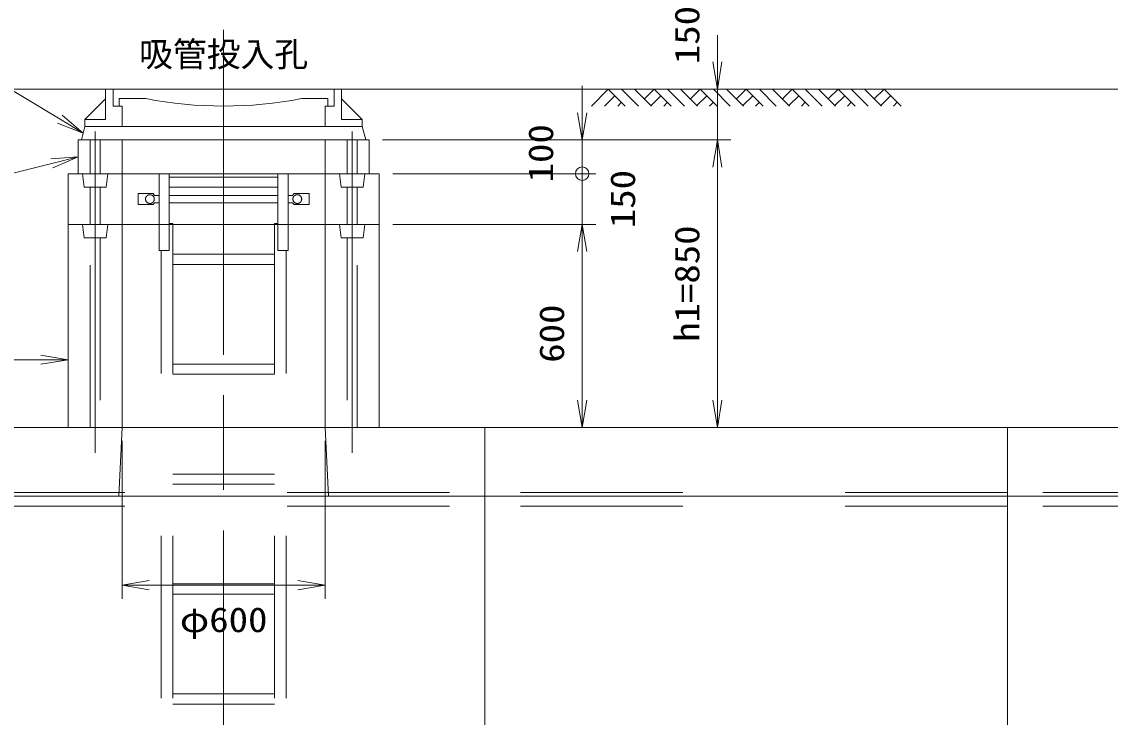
# Model space of a CAD drawing. Units: millimetres at full size. Extents: x -112800 to -79200, y 0 to 23760.
# Drawn here: x -90824 to -87606, y 17153 to 19209 of the extents above; entities that cross this region are included whole.
import ezdxf
from ezdxf.enums import TextEntityAlignment as Align

# ---------------------------------------------------------------- set-up
doc = ezdxf.new("R2010")
doc.units = ezdxf.units.MM
doc.header["$LTSCALE"] = 80.0044
doc.linetypes.add('CHAIN', pattern=[18.5, 12, -1.5, 3.5, -1.5])
doc.linetypes.add('DASHED_SPACED', pattern=[12, 6, -6])
for name, color, linetype, lineweight in [('0_2', 4, 'Continuous', 13), ('FRP', 4, 'DASHED_SPACED', 13), ('寸法', 6, 'Continuous', 13), ('文字', 2, 'Continuous', 13), ('ﾊｯﾁﾝｸﾞ', 4, 'Continuous', 9)]:
    doc.layers.add(name, color=color, linetype=linetype, lineweight=lineweight)
doc.styles.add('ＭＳ ゴシック', font='')
doc.styles.get('ＭＳ ゴシック').set_extended_font_data('MS Gothic')

# ---------------------------------------------------------------- blocks, each defined once
blk = doc.blocks.new('open_arrow')
at = {"color": 0, "linetype": 'Continuous', "lineweight": -2}
blk.add_lwpolyline([(7.5, 1.25), (0, 0), (7.5, -1.25)], dxfattribs=at)
blk = doc.blocks.new('dimension_origin')
at = {"color": 0, "linetype": 'Continuous', "lineweight": -2}
blk.add_circle((0, 0), 1.25, dxfattribs=at)

msp = doc.modelspace()

# ---------------------------------------------------------------- linework, layer by layer
at = {"layer": '0_2', "color": 2, "linetype": 'CHAIN'}
for p, q in [((-90227.5, 19185), (-90227.5, 14582.51)), ((-90607.5, 18885), (-90607.5, 17935)), ((-89847.5, 18885), (-89847.5, 17935))]:
    msp.add_line(p, q, dxfattribs=at)
at = {"layer": '0_2'}
for p, q in [((-83210, 19010), (-93255, 19010)), ((-90576.5, 19010), (-89878.5, 19010)), ((-90576.5, 18920), (-90576.5, 19010)), ((-90554.5, 18960), (-90554.5, 19010)), ((-89900.5, 18960), (-89900.5, 19010)), ((-89878.5, 18920), (-89878.5, 19010)), ((-90637.5, 18920), (-90576.5, 18981)), ((-90554.5, 18960), (-90527.5, 18960)), ((-90536, 18982), (-90457.5, 18982)), ((-90536, 18960), (-90536, 18982)), ((-90527.5, 18900), (-90527.5, 18960)), ((-89997.5, 18982), (-89919, 18982)), ((-89927.5, 18960), (-89900.5, 18960)), ((-89927.5, 18900), (-89927.5, 18960)), ((-89919, 18960), (-89919, 18982)), ((-89878.5, 18981), (-89817.5, 18920)), ((-90637.5, 18900), (-90637.5, 18920)), ((-90637.5, 18920), (-90576.5, 18920)), ((-90637.5, 18900), (-89817.5, 18900)), ((-89817.5, 18920), (-89878.5, 18920)), ((-89817.5, 18900), (-89817.5, 18920)), ((-90637.5, 18860), (-89817.5, 18860))]:
    msp.add_line(p, q, dxfattribs=at)
at = {"layer": '0_2', "linetype": 'DASHED_SPACED'}
for p, q in [((-91000, 17817), (-89455, 17817)), ((-87910, 17817), (-89455, 17817)), ((-86365, 17817), (-87910, 17817)), ((-91000, 17777), (-89455, 17777)), ((-87910, 17777), (-89455, 17777)), ((-86365, 17777), (-87910, 17777))]:
    msp.add_line(p, q, dxfattribs=at)
at = {"layer": '0_2', "color": 3}
for p, q in [((-91000, 17807), (-89455, 17807)), ((-87910, 17807), (-89455, 17807)), ((-86365, 17807), (-87910, 17807))]:
    msp.add_line(p, q, dxfattribs=at)
at = {"layer": '0_2'}
msp.add_lwpolyline([(-90637.5, 18900), (-89817.5, 18900), (-89807.5, 18860), (-90647.5, 18860)], close=True, dxfattribs=at)
at = {"layer": '0_2', "color": 3}
for points in [[(-90657.5, 18760), (-89797.5, 18760), (-89797.5, 18860), (-90657.5, 18860)], [(-90527.5, 18610), (-89927.5, 18610), (-89927.5, 18860), (-90527.5, 18860)], [(-90527.5, 18760), (-89927.5, 18760), (-89927.5, 18860), (-90527.5, 18860)], [(-90687.5, 18610), (-89767.5, 18610), (-89767.5, 18760), (-90687.5, 18760)], [(-90687.5, 18010), (-89767.5, 18010), (-89767.5, 18610), (-90687.5, 18610)], [(-90527.5, 18010), (-89927.5, 18010), (-89927.5, 18610), (-90527.5, 18610)], [(-91000, 15554), (-89455, 15554), (-89455, 18010), (-91000, 18010)], [(-90537.5, 17807), (-89917.5, 17807), (-89927.5, 18010), (-90527.5, 18010)], [(-87910, 15554), (-89455, 15554), (-89455, 18010), (-87910, 18010)], [(-86365, 15554), (-87910, 15554), (-87910, 18010), (-86365, 18010)]]:
    msp.add_lwpolyline(points, close=True, dxfattribs=at)
at = {"layer": '0_2', "linetype": 'DASHED_SPACED'}
for points in [[(-90592.5, 18760), (-90622.5, 18760), (-90622.5, 18860), (-90592.5, 18860)], [(-89862.5, 18760), (-89832.5, 18760), (-89832.5, 18860), (-89862.5, 18860)], [(-90575, 18720), (-90640, 18720), (-90645, 18760), (-90570, 18760)], [(-89880, 18720), (-89815, 18720), (-89810, 18760), (-89885, 18760)], [(-90592.5, 18610), (-90622.5, 18610), (-90622.5, 18720), (-90592.5, 18720)], [(-89862.5, 18610), (-89832.5, 18610), (-89832.5, 18720), (-89862.5, 18720)], [(-90575, 18570), (-90640, 18570), (-90645, 18610), (-90570, 18610)], [(-89880, 18570), (-89815, 18570), (-89810, 18610), (-89885, 18610)], [(-90592.5, 18010), (-90622.5, 18010), (-90622.5, 18570), (-90592.5, 18570)], [(-89862.5, 18010), (-89832.5, 18010), (-89832.5, 18570), (-89862.5, 18570)]]:
    msp.add_lwpolyline(points, close=True, dxfattribs=at)
at = {"layer": '0_2', "color": 3}
msp.add_lwpolyline([(-90527.5, 18860), (-89927.5, 18860), (-90527.5, 18860)], dxfattribs=at)
at = {"layer": '0_2'}
msp.add_arc((-90227.5, 20173.27), 1213.27, 259.07231, 280.92769, dxfattribs=at)
at = {"layer": 'FRP'}
for p, q in [((-90418.14, 18532.55), (-90418.14, 18760)), ((-90418.14, 18760), (-90388.14, 18760)), ((-90388.14, 18532.55), (-90388.14, 18760)), ((-90388.14, 18750), (-90066.86, 18750)), ((-90066.86, 18532.55), (-90066.86, 18760)), ((-90066.86, 18760), (-90036.86, 18760)), ((-90036.86, 18532.55), (-90036.86, 18760)), ((-90480.5, 18701.5), (-90435.7, 18701.5)), ((-90480.5, 18668.5), (-90480.5, 18701.5)), ((-90435.7, 18701.5), (-90431.5, 18696)), ((-90388.14, 18720), (-90066.86, 18720)), ((-90023.5, 18696), (-90019.3, 18701.5)), ((-90019.3, 18701.5), (-89974.5, 18701.5)), ((-89974.5, 18668.5), (-89974.5, 18701.5)), ((-89974.5, 18668.5), (-89974.5, 18701.5)), ((-90480.5, 18668.5), (-90436.21, 18668.5)), ((-90436.21, 18668.5), (-90431.5, 18674)), ((-90431.5, 18696), (-90418.14, 18696)), ((-90431.5, 18674), (-90418.14, 18674)), ((-90388.14, 18696), (-90066.86, 18696)), ((-90388.14, 18674), (-90066.86, 18674)), ((-90036.86, 18696), (-90023.5, 18696)), ((-90036.86, 18674), (-90023.5, 18674)), ((-90023.5, 18674), (-90018.8, 18668.5)), ((-90018.8, 18668.5), (-89974.5, 18668.5)), ((-90388.14, 18612.55), (-90377.5, 18612.55)), ((-90377.5, 15289), (-90377.5, 18612.55)), ((-90077.5, 15289), (-90077.5, 18612.55)), ((-90077.5, 18612.55), (-90066.86, 18612.55)), ((-90418.14, 18532.55), (-90388.14, 18532.55)), ((-90412.5, 15289), (-90412.5, 18532.55)), ((-90377.5, 18522), (-90077.5, 18522)), ((-90066.86, 18532.55), (-90036.86, 18532.55)), ((-90042.5, 15289), (-90042.5, 18532.55)), ((-90377.5, 18492), (-90077.5, 18492)), ((-90377.5, 18197), (-90077.5, 18197)), ((-90377.5, 18167), (-90077.5, 18167)), ((-90377.5, 17872), (-90077.5, 17872)), ((-90377.5, 17842), (-90077.5, 17842)), ((-90377.5, 17547), (-90077.5, 17547)), ((-90377.5, 17517), (-90077.5, 17517)), ((-90377.5, 17222), (-90077.5, 17222)), ((-90377.5, 17192), (-90077.5, 17192))]:
    msp.add_line(p, q, dxfattribs=at)
for centre in [(-90445.32, 18685), (-90009.68, 18685)]:
    msp.add_circle(centre, 13, dxfattribs=at)
at = {"layer": '寸法'}
for p, q in [((-88767.5, 18700), (-88767.5, 19170)), ((-89167.5, 18680), (-89167.5, 19020)), ((-89727.5, 19010), (-88727.5, 19010)), ((-89757.5, 18860), (-89127.5, 18860)), ((-89727.5, 18860), (-88727.5, 18860)), ((-89727.5, 18860), (-88727.5, 18860)), ((-88767.5, 18010), (-88767.5, 18860)), ((-89167.5, 18840), (-89167.5, 18450)), ((-89727.5, 18760), (-89127.5, 18760)), ((-89727.5, 18760), (-89127.5, 18760)), ((-89727.5, 18610), (-89127.5, 18610)), ((-89727.5, 18610), (-89127.5, 18610)), ((-89167.5, 18610), (-89167.5, 18010)), ((-89727.5, 18010), (-88727.5, 18010)), ((-89727.5, 18010), (-89127.5, 18010)), ((-90527.5, 17970), (-90527.5, 17503.47)), ((-89927.5, 17970), (-89927.5, 17503.47)), ((-90527.5, 17543.47), (-89927.5, 17543.47))]:
    msp.add_line(p, q, dxfattribs=at)
for points in [[(-90642.5, 18880), (-90711.1, 18921.16), (-91142.5, 19180), (-91955.83, 19180)], [(-90657.5, 18810), (-90735.11, 18790.6), (-91457.5, 18610), (-92177.5, 18610)], [(-90687.5, 18210), (-90767.5, 18210), (-91456.83, 18210), (-92176.83, 18210)]]:
    msp.add_lwpolyline(points, dxfattribs=at)
at = {"layer": 'ﾊｯﾁﾝｸﾞ'}
for p, q in [((-89140.15, 18960), (-89090.15, 19010)), ((-89101.26, 18960), (-89070.7, 18990.56)), ((-89090.15, 19010), (-89040.15, 18960)), ((-89051.26, 19010), (-89001.26, 18960)), ((-89012.37, 19010), (-88962.37, 18960)), ((-88983.32, 18980.95), (-88954.26, 19010)), ((-88963.87, 18961.5), (-88934.82, 18990.56)), ((-88954.26, 19010), (-88904.26, 18960)), ((-88915.37, 19010), (-88865.37, 18960)), ((-88876.48, 19010), (-88826.48, 18960)), ((-88847.43, 18980.95), (-88818.38, 19010)), ((-88827.99, 18961.5), (-88798.94, 18990.56)), ((-88818.38, 19010), (-88768.38, 18960)), ((-88779.49, 19010), (-88729.49, 18960)), ((-88740.6, 19010), (-88690.6, 18960)), ((-88711.55, 18980.95), (-88682.5, 19010)), ((-88692.11, 18961.5), (-88663.06, 18990.56)), ((-88682.5, 19010), (-88632.5, 18960)), ((-88643.61, 19010), (-88593.61, 18960)), ((-88604.72, 19010), (-88554.72, 18960)), ((-88575.67, 18980.95), (-88546.62, 19010)), ((-88556.22, 18961.5), (-88527.17, 18990.56)), ((-88546.62, 19010), (-88496.62, 18960)), ((-88507.73, 19010), (-88457.73, 18960)), ((-88468.84, 19010), (-88418.84, 18960)), ((-88439.79, 18980.95), (-88410.74, 19010)), ((-88420.34, 18961.5), (-88391.29, 18990.56)), ((-88410.74, 19010), (-88360.74, 18960)), ((-88371.85, 19010), (-88321.85, 18960)), ((-88332.96, 19010), (-88282.96, 18960)), ((-88303.91, 18980.95), (-88274.85, 19010)), ((-88284.46, 18961.5), (-88255.41, 18990.56)), ((-88274.85, 19010), (-88224.85, 18960)), ((-89062.37, 18960), (-89051.26, 18971.11)), ((-88926.48, 18960), (-88915.37, 18971.11)), ((-88790.6, 18960), (-88779.49, 18971.11)), ((-88654.72, 18960), (-88643.61, 18971.11)), ((-88518.84, 18960), (-88507.73, 18971.11)), ((-88382.96, 18960), (-88371.85, 18971.11)), ((-88247.07, 18960), (-88235.96, 18971.11))]:
    msp.add_line(p, q, dxfattribs=at)

# ---------------------------------------------------------------- block references
at = {"layer": '寸法'}
for name, p, xscale, yscale, rotation in [('open_arrow', (-88767.5, 19010), 10.7, 10.7, 90), ('open_arrow', (-90642.5, 18880), 10.7, 10.7, 149), ('open_arrow', (-89167.5, 18860), 10.7, 10.7, 90), ('open_arrow', (-88767.5, 18860), 10.7, 10.7, 270), ('open_arrow', (-88767.5, 18860), 10.7, 10.7, 270), ('open_arrow', (-90657.5, 18810), 10.7, 10.7, 194), ('dimension_origin', (-89167.5, 18760), 16, 16, 90), ('dimension_origin', (-89167.5, 18760), 16, 16, 270), ('open_arrow', (-89167.5, 18610), 10.7, 10.7, 270), ('open_arrow', (-89167.5, 18610), 10.7, 10.7, 270), ('open_arrow', (-90687.5, 18210), 10.7, 10.7, 180), ('open_arrow', (-89167.5, 18010), 10.7, 10.7, 90), ('open_arrow', (-88767.5, 18010), 10.7, 10.7, 90), ('open_arrow', (-89927.5, 17543.47), 10.7, 10.7, 180)]:
    msp.add_blockref(name, p, dxfattribs=dict(at, xscale=xscale, yscale=yscale, rotation=rotation))
at = {"layer": '寸法', "xscale": 10.7, "yscale": 10.7}
msp.add_blockref('open_arrow', (-90527.5, 17543.47), dxfattribs=at)

# ---------------------------------------------------------------- texts
at = {"layer": '寸法', "style": 'ＭＳ ゴシック', "width": 1.15}
for s, p in [('150', (-88857.5, 19170)), ('100', (-89289.91, 18820.42)), ('150', (-89047.56, 18685)), ('h1=850', (-88857.5, 18435)), ('600', (-89257.5, 18287.11))]:
    msp.add_text(s, height=73.31, rotation=90, dxfattribs=at).set_placement(p, align=Align.MIDDLE_CENTER)
msp.add_text('φ600', height=73.31, dxfattribs=at).set_placement((-90227.5, 17441.29), align=Align.MIDDLE_CENTER)
at = {"layer": '文字', "style": 'ＭＳ ゴシック'}
msp.add_text('吸管投入孔', height=73.31, dxfattribs=at).set_placement((-90227.5, 19150), align=Align.TOP_CENTER)

doc.saveas('drawing.dxf')
